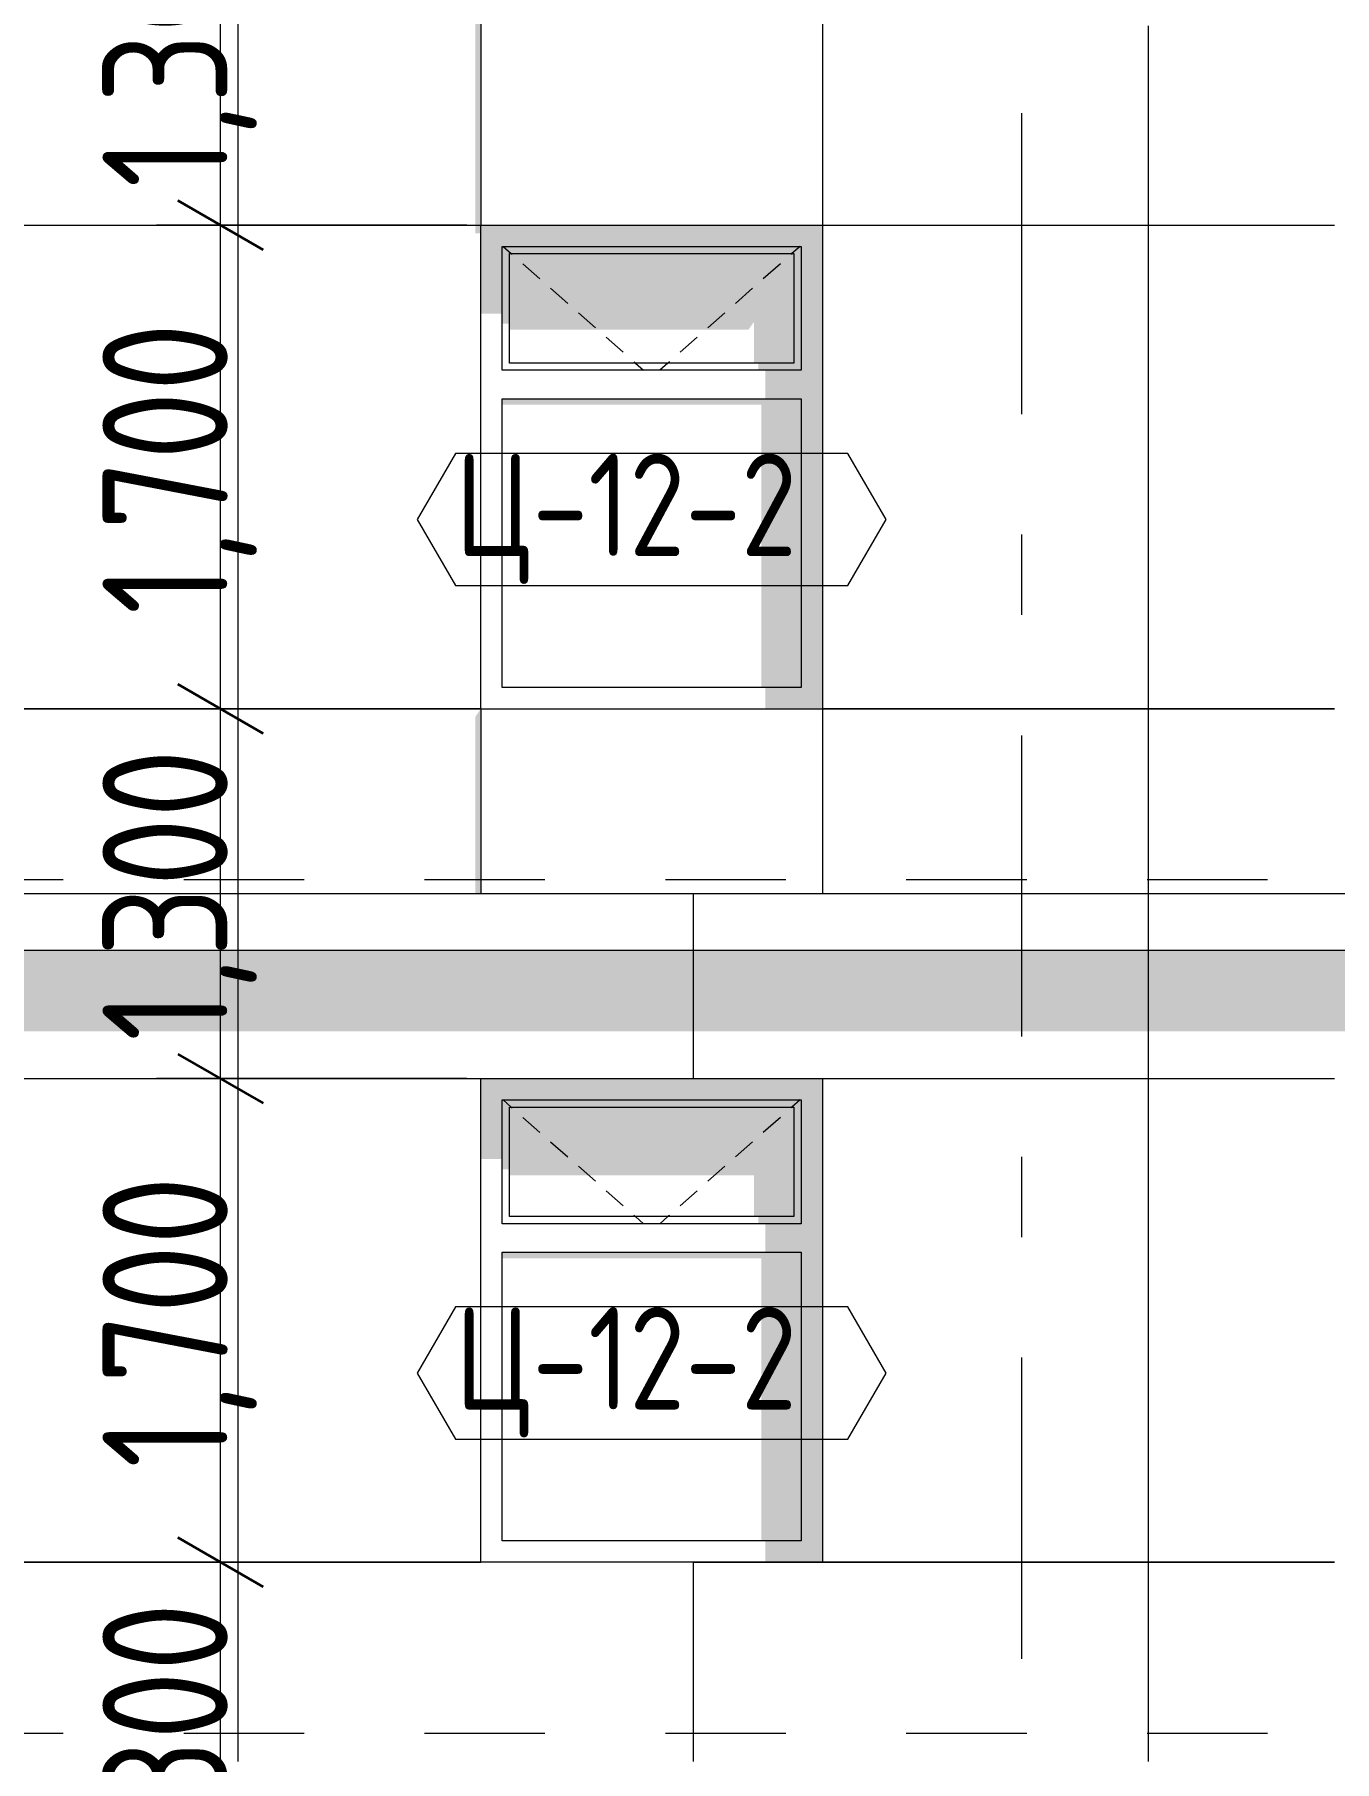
# Model space of a CAD drawing. Header units: millimetres. Extents: x 18162 to 7085488, y 72188 to 247925.
# Drawn here: x 5955989 to 5960558, y 94456 to 100526 of the extents above; entities that cross this region are included whole.
import ezdxf
from ezdxf.enums import TextEntityAlignment as Align

# ---------------------------------------------------------------- set-up
doc = ezdxf.new("R2010")
doc.units = ezdxf.units.MM
doc.header["$MEASUREMENT"] = 0
doc.linetypes.add('Dashed', pattern=[423.333333, 211.666667, -211.666667])
doc.linetypes.add('Double Dashed', pattern=[1093.611073, 529.166651, -211.666656, 141.111112, -211.666656])
for name, color, linetype in [('Archicad Windows', 7, 'Continuous'), ('Structural - Bearing', 7, 'Continuous'), ('Structural - Grid', 7, 'Continuous')]:
    doc.layers.add(name, color=color, linetype=linetype)
doc.styles.add('GENERATED_STYLE_3', font='', dxfattribs={"width": 0.8})
doc.styles.get('GENERATED_STYLE_3').set_extended_font_data('ISOCPEUR MON')
doc.dimstyles.new('GENERATED_STYLE__32', dxfattribs={"dimtxt": 440.00001, "dimasz": 228, "dimexe": 0.18, "dimexo": 50, "dimgap": 0, "dimtad": 1, "dimdec": 0, "dimzin": 0, "dimdsep": 46, "dimtxsty": 'GENERATED_STYLE_3', "dimblk": 'ARROWHEAD_2', "dimblk1": 'ARROWHEAD_2', "dimblk2": 'ARROWHEAD_2', "dimcen": 0.09, "dimclrd": 13, "dimclre": 13, "dimclrt": 13, "dimadec": 0, "dimazin": 0, "dimtfac": 1, "dimtdec": 4, "dimtmove": 0, "dimatfit": 3, "dimfxl": 1, "dimtolj": 1, "dimtzin": 0, "dimarcsym": 0})

# ---------------------------------------------------------------- blocks, each defined once
blk = doc.blocks.new('*X2804', base_point=(6050603.8, 91556.2))
at = {"layer": 'Structural - Bearing', "color": 8, "linetype": 'Continuous', "lineweight": 13}
for p, q in [((5955103.8, 103456.2), (5955103.8, 101156.2)), ((5956703.8, 103456.2), (5956703.8, 101156.2)), ((5953658.1, 102856.2), (5954603.8, 102856.2)), ((5954603.8, 102856.2), (5955103.8, 102856.2)), ((5955103.8, 102856.2), (5956203.8, 102856.2)), ((5956203.8, 102856.2), (5956703.8, 102856.2)), ((5956703.8, 102856.2), (5957558.1, 102856.2)), ((5953658.1, 101156.2), (5954603.8, 101156.2)), ((5954603.8, 101156.2), (5953658.1, 101156.2)), ((5955103.8, 101156.2), (5954603.8, 101156.2)), ((5954603.8, 101156.2), (5955103.8, 101156.2)), ((5955103.8, 101156.2), (5956203.8, 101156.2)), ((5955103.8, 101156.2), (5955103.8, 100556.2)), ((5956203.8, 101156.2), (5955103.8, 101156.2)), ((5956703.8, 101156.2), (5956203.8, 101156.2)), ((5956203.8, 101156.2), (5956703.8, 101156.2)), ((5956703.8, 101156.2), (5957558.1, 101156.2)), ((5956703.8, 101156.2), (5956703.8, 100556.2)), ((5957558.1, 101156.2), (5956703.8, 101156.2)), ((5955103.8, 100556.2), (5955103.8, 100456.2)), ((5956703.8, 100556.2), (5956703.8, 100456.2))]:
    blk.add_line(p, q, dxfattribs=at)
blk = doc.blocks.new('*X2805', base_point=(6050603.8, 91556.2))
at = {"layer": 'Structural - Bearing', "color": 8, "linetype": 'Continuous', "lineweight": 13}
blk.add_line((5959903.8, 100556.2), (5959903.8, 100456.2), dxfattribs=at)
blk = doc.blocks.new('*X2840', base_point=(6050603.8, 91556.2))
at = {"layer": 'Structural - Bearing', "color": 8, "linetype": 'Continuous', "lineweight": 13}
for p, q in [((5956703.8, 97306.2), (5956703.8, 95156.2)), ((5958303.8, 97306.2), (5958303.8, 96856.2)), ((5959903.8, 97306.2), (5959903.8, 95156.2)), ((5955103.8, 96856.2), (5956203.8, 96856.2)), ((5956203.8, 96856.2), (5956703.8, 96856.2)), ((5956703.8, 96856.2), (5957558.1, 96856.2)), ((5958758.1, 96856.2), (5959403.8, 96856.2)), ((5959403.8, 96856.2), (5959903.8, 96856.2)), ((5959903.8, 96856.2), (5960558.1, 96856.2)), ((5955103.8, 95156.2), (5956203.8, 95156.2)), ((5956203.8, 95156.2), (5955103.8, 95156.2)), ((5956703.8, 95156.2), (5956203.8, 95156.2)), ((5956203.8, 95156.2), (5956703.8, 95156.2)), ((5956703.8, 95156.2), (5957558.1, 95156.2)), ((5956703.8, 95156.2), (5956703.8, 94556.2)), ((5957558.1, 95156.2), (5956703.8, 95156.2)), ((5958303.8, 95156.2), (5959403.8, 95156.2)), ((5958303.8, 95156.2), (5958303.8, 94556.2)), ((5959403.8, 95156.2), (5958758.1, 95156.2)), ((5959903.8, 95156.2), (5959403.8, 95156.2)), ((5959403.8, 95156.2), (5959903.8, 95156.2)), ((5959903.8, 95156.2), (5960558.1, 95156.2)), ((5959903.8, 95156.2), (5959903.8, 94556.2)), ((5960558.1, 95156.2), (5959903.8, 95156.2)), ((5956703.8, 94556.2), (5956703.8, 94456.2)), ((5958303.8, 94556.2), (5958303.8, 94456.2)), ((5959903.8, 94556.2), (5959903.8, 94456.2))]:
    blk.add_line(p, q, dxfattribs=at)
blk = doc.blocks.new('*X2844', base_point=(6050603.8, 91556.2))
at = {"layer": 'Structural - Bearing', "color": 7, "linetype": 'Continuous', "lineweight": 9}
for p, q in [((5953503.8, 97506.2), (5953503.8, 97306.2)), ((5955103.8, 97506.2), (5955103.8, 97306.2)), ((5956703.8, 97506.2), (5956703.8, 97306.2)), ((5958303.8, 97506.2), (5958303.8, 97306.2)), ((5959903.8, 97506.2), (5959903.8, 97306.2)), ((5961503.8, 97506.2), (5961503.8, 97306.2)), ((5963103.8, 97506.2), (5963103.8, 97306.2))]:
    blk.add_line(p, q, dxfattribs=at)
blk = doc.blocks.new('*X2913', base_point=(6050603.8, 91556.2))
at = {"layer": 'Structural - Bearing', "color": 8, "linetype": 'Continuous', "lineweight": 13}
for p, q in [((5955103.8, 100456.2), (5955103.8, 98156.2)), ((5956703.8, 100456.2), (5956703.8, 98156.2)), ((5953658.1, 99856.2), (5954603.8, 99856.2)), ((5954603.8, 99856.2), (5955103.8, 99856.2)), ((5955103.8, 99856.2), (5956203.8, 99856.2)), ((5956203.8, 99856.2), (5956703.8, 99856.2)), ((5956703.8, 99856.2), (5957558.1, 99856.2)), ((5953658.1, 98156.2), (5954603.8, 98156.2)), ((5954603.8, 98156.2), (5953658.1, 98156.2)), ((5955103.8, 98156.2), (5954603.8, 98156.2)), ((5954603.8, 98156.2), (5955103.8, 98156.2)), ((5955103.8, 98156.2), (5956203.8, 98156.2)), ((5955103.8, 98156.2), (5955103.8, 97556.2)), ((5956203.8, 98156.2), (5955103.8, 98156.2)), ((5956703.8, 98156.2), (5956203.8, 98156.2)), ((5956203.8, 98156.2), (5956703.8, 98156.2)), ((5956703.8, 98156.2), (5957558.1, 98156.2)), ((5956703.8, 98156.2), (5956703.8, 97556.2)), ((5957558.1, 98156.2), (5956703.8, 98156.2)), ((5955103.8, 97556.2), (5955103.8, 97506.2)), ((5956703.8, 97556.2), (5956703.8, 97506.2))]:
    blk.add_line(p, q, dxfattribs=at)
blk = doc.blocks.new('*X2914', base_point=(6050603.8, 91556.2))
at = {"layer": 'Structural - Bearing', "color": 8, "linetype": 'Continuous', "lineweight": 13}
for p, q in [((5959903.8, 100456.2), (5959903.8, 98156.2)), ((5958758.1, 99856.2), (5959403.8, 99856.2)), ((5959403.8, 99856.2), (5959903.8, 99856.2)), ((5959903.8, 99856.2), (5960558.1, 99856.2)), ((5958758.1, 98156.2), (5959403.8, 98156.2)), ((5959403.8, 98156.2), (5958758.1, 98156.2)), ((5959903.8, 98156.2), (5959403.8, 98156.2)), ((5959403.8, 98156.2), (5959903.8, 98156.2)), ((5959903.8, 98156.2), (5960558.1, 98156.2)), ((5959903.8, 98156.2), (5959903.8, 97556.2)), ((5960558.1, 98156.2), (5959903.8, 98156.2)), ((5959903.8, 97556.2), (5959903.8, 97506.2))]:
    blk.add_line(p, q, dxfattribs=at)
blk = doc.blocks.new('*D3015', base_point=(6050603.8, 91556.2))
at = {"color": 13, "linetype": 'Continuous', "lineweight": 13}
for p, q in [((5956642.8, 93856.2), (5956642.8, 95156.2)), ((5957508.1, 93856.2), (5956417.8, 93856.2)), ((5956642.8, 92156.2), (5956642.8, 93856.2)), ((5957508.1, 92156.2), (5956417.8, 92156.2)), ((5956642.8, 92009.5), (5956642.8, 92156.2))]:
    blk.add_line(p, q, dxfattribs=at)
at = {"color": 12, "linetype": 'Continuous', "lineweight": 35}
for p, q in [((5956492.8, 93942.8), (5956792.8, 93769.6)), ((5956492.8, 92242.8), (5956792.8, 92069.6))]:
    blk.add_line(p, q, dxfattribs=at)
at = {"color": 13, "lineweight": 13, "insert": (5956770.3, 92488), "char_height": 440, "attachment_point": 7, "rotation": 90, "style": 'GENERATED_STYLE_3'}
blk.add_mtext('\\A1;{\\pql;\\fISOCPEUR MON|b0|i0|c0|p0;\\W0.800000;1,700}', dxfattribs=at)
blk = doc.blocks.new('ARROWHEAD_2')
at = {"color": 0, "linetype": 'Continuous', "lineweight": 0}
for p, q in [((-0.378, -0.655), (0.378, 0.655)), ((0, 0), (-1, 0))]:
    blk.add_line(p, q, dxfattribs=at)
blk = doc.blocks.new('*D3016', base_point=(6050603.8, 91556.2))
at = {"color": 12, "linetype": 'Continuous', "lineweight": 35}
for p, q in [((5956492.8, 95242.8), (5956792.8, 95069.6)), ((5956492.8, 93942.8), (5956792.8, 93769.6))]:
    blk.add_line(p, q, dxfattribs=at)
at = {"color": 13, "linetype": 'Continuous', "lineweight": 13}
blk.add_line((5956642.8, 93856.2), (5956642.8, 95156.2), dxfattribs=at)
at = {"color": 13, "lineweight": 13, "insert": (5956770.3, 93988), "char_height": 440, "attachment_point": 7, "rotation": 90, "style": 'GENERATED_STYLE_3'}
blk.add_mtext('\\A1;{\\pql;\\fISOCPEUR MON|b0|i0|c0|p0;\\W0.800000;1,300}', dxfattribs=at)
blk = doc.blocks.new('*D3017', base_point=(6050603.8, 91556.2))
at = {"color": 13, "linetype": 'Continuous', "lineweight": 13}
for p, q in [((5956642.8, 96856.2), (5956642.8, 98156.2)), ((5957508.1, 96856.2), (5956417.8, 96856.2)), ((5956642.8, 95156.2), (5956642.8, 96856.2)), ((5957508.1, 95156.2), (5956417.8, 95156.2)), ((5956642.8, 93856.2), (5956642.8, 95156.2))]:
    blk.add_line(p, q, dxfattribs=at)
at = {"color": 12, "linetype": 'Continuous', "lineweight": 35}
for p, q in [((5956492.8, 96942.8), (5956792.8, 96769.6)), ((5956492.8, 95242.8), (5956792.8, 95069.6))]:
    blk.add_line(p, q, dxfattribs=at)
at = {"color": 13, "lineweight": 13, "insert": (5956770.3, 95488), "char_height": 440, "attachment_point": 7, "rotation": 90, "style": 'GENERATED_STYLE_3'}
blk.add_mtext('\\A1;{\\pql;\\fISOCPEUR MON|b0|i0|c0|p0;\\W0.800000;1,700}', dxfattribs=at)
blk = doc.blocks.new('*D3018', base_point=(6050603.8, 91556.2))
at = {"color": 12, "linetype": 'Continuous', "lineweight": 35}
for p, q in [((5956492.8, 98242.8), (5956792.8, 98069.6)), ((5956492.8, 96942.8), (5956792.8, 96769.6))]:
    blk.add_line(p, q, dxfattribs=at)
at = {"color": 13, "linetype": 'Continuous', "lineweight": 13}
blk.add_line((5956642.8, 96856.2), (5956642.8, 98156.2), dxfattribs=at)
at = {"color": 13, "lineweight": 13, "insert": (5956770.3, 96988), "char_height": 440, "attachment_point": 7, "rotation": 90, "style": 'GENERATED_STYLE_3'}
blk.add_mtext('\\A1;{\\pql;\\fISOCPEUR MON|b0|i0|c0|p0;\\W0.800000;1,300}', dxfattribs=at)
blk = doc.blocks.new('*D3019', base_point=(6050603.8, 91556.2))
at = {"color": 13, "linetype": 'Continuous', "lineweight": 13}
for p, q in [((5956642.8, 99856.2), (5956642.8, 101156.2)), ((5957508.1, 99856.2), (5956417.8, 99856.2)), ((5956642.8, 98156.2), (5956642.8, 99856.2)), ((5957508.1, 98156.2), (5956417.8, 98156.2)), ((5956642.8, 96856.2), (5956642.8, 98156.2))]:
    blk.add_line(p, q, dxfattribs=at)
at = {"color": 12, "linetype": 'Continuous', "lineweight": 35}
for p, q in [((5956492.8, 99942.8), (5956792.8, 99769.6)), ((5956492.8, 98242.8), (5956792.8, 98069.6))]:
    blk.add_line(p, q, dxfattribs=at)
at = {"color": 13, "lineweight": 13, "insert": (5956770.3, 98488), "char_height": 440, "attachment_point": 7, "rotation": 90, "style": 'GENERATED_STYLE_3'}
blk.add_mtext('\\A1;{\\pql;\\fISOCPEUR MON|b0|i0|c0|p0;\\W0.800000;1,700}', dxfattribs=at)
blk = doc.blocks.new('*D3020', base_point=(6050603.8, 91556.2))
at = {"color": 12, "linetype": 'Continuous', "lineweight": 35}
for p, q in [((5956492.8, 101242.8), (5956792.8, 101069.6)), ((5956492.8, 99942.8), (5956792.8, 99769.6))]:
    blk.add_line(p, q, dxfattribs=at)
at = {"color": 13, "linetype": 'Continuous', "lineweight": 13}
blk.add_line((5956642.8, 99856.2), (5956642.8, 101156.2), dxfattribs=at)
at = {"color": 13, "lineweight": 13, "insert": (5956770.3, 99988), "char_height": 440, "attachment_point": 7, "rotation": 90, "style": 'GENERATED_STYLE_3'}
blk.add_mtext('\\A1;{\\pql;\\fISOCPEUR MON|b0|i0|c0|p0;\\W0.800000;1,300}', dxfattribs=at)
blk = doc.blocks.new('*D3021', base_point=(6050603.8, 91556.2))
at = {"color": 13, "linetype": 'Continuous', "lineweight": 13}
for p, q in [((5956642.8, 102856.2), (5956642.8, 104156.2)), ((5957508.1, 102856.2), (5956417.8, 102856.2)), ((5956642.8, 101156.2), (5956642.8, 102856.2)), ((5957508.1, 101156.2), (5956417.8, 101156.2)), ((5956642.8, 99856.2), (5956642.8, 101156.2))]:
    blk.add_line(p, q, dxfattribs=at)
at = {"color": 12, "linetype": 'Continuous', "lineweight": 35}
for p, q in [((5956492.8, 102942.8), (5956792.8, 102769.6)), ((5956492.8, 101242.8), (5956792.8, 101069.6))]:
    blk.add_line(p, q, dxfattribs=at)
at = {"color": 13, "lineweight": 13, "insert": (5956770.3, 101488), "char_height": 440, "attachment_point": 7, "rotation": 90, "style": 'GENERATED_STYLE_3'}
blk.add_mtext('\\A1;{\\pql;\\fISOCPEUR MON|b0|i0|c0|p0;\\W0.800000;1,700}', dxfattribs=at)
blk = doc.blocks.new('Label_250_3', base_point=(5958158.1, 95587.1))
at = {"color": 13, "linetype": 'Continuous', "lineweight": 13, "flags": 128}
blk.add_lwpolyline([(5957334.2, 95821.3), (5957468.3, 95589.1), (5958847.9, 95589.1), (5958982, 95821.3), (5958847.9, 96053.6), (5957468.3, 96053.6)], close=True, dxfattribs=at)
at = {"color": 13, "lineweight": 13, "insert": (5957468.3, 96052.9), "char_height": 360, "attachment_point": 1, "style": 'GENERATED_STYLE_3'}
blk.add_mtext('\\A1;{\\pql;\\pt0,253000;\\fISOCPEUR MON|b0|i0|c0|p0;\\W0.800000;Ц-12-2\\fISOCPEUR MON|b0|i0|c0|p0;\\W0.800000;\\A1{\\H.66x;\\S^  ;}\\fISOCPEUR MON|b0|i0|c0|p0;\\W0.800000;\\fISOCPEUR MON|b0|i0|c0|p0;\\W0.800000;\\A1{\\H.66x;\\S^  ;}\\fISOCPEUR MON|b0|i0|c0|p0;\\W0.800000; \\fISOCPEUR MON|b0|i0|c0|p0;\\W0.800000;\\fISOCPEUR MON|b0|i0|c0|p0;\\W0.800000;\\fISOCPEUR MON|b0|i0|c0|p0;\\W0.800000;\\fISOCPEUR MON|b0|i0|c0|p0;\\W0.800000;\\fISOCPEUR MON|b0|i0|c0|p0;\\W0.800000;\\fISOCPEUR MON|b0|i0|c0|p0;\\W0.800000;\\fISOCPEUR MON|b0|i0|c0|p0;\\W0.800000;\\fISOCPEUR MON|b0|i0|c0|p0;\\W0.800000;\\fISOCPEUR MON|b0|i0|c0|p0;\\W0.800000;\\fISOCPEUR MON|b0|i0|c0|p0;\\W0.800000;\\fISOCPEUR MON|b0|i0|c0|p0;\\W0.800000;\\fISOCPEUR MON|b0|i0|c0|p0;\\W0.800000;\\fISOCPEUR MON|b0|i0|c0|p0;\\W0.800000;\\fISOCPEUR MON|b0|i0|c0|p0;\\W0.800000;\\fISOCPEUR MON|b0|i0|c0|p0;\\W0.800000;\\fISOCPEUR MON|b0|i0|c0|p0;\\W0.800000;\\fISOCPEUR MON|b0|i0|c0|p0;\\W0.800000;\\fISOCPEUR MON|b0|i0|c0|p0;\\W0.800000;\\fISOCPEUR MON|b0|i0|c0|p0;\\W0.800000;\\fISOCPEUR MON|b0|i0|c0|p0;\\W0.800000;\\fISOCPEUR MON|b0|i0|c0|p0;\\W0.800000;\\fISOCPEUR MON|b0|i0|c0|p0;\\W0.800000;\\fISOCPEUR MON|b0|i0|c0|p0;\\W0.800000;\\fISOCPEUR MON|b0|i0|c0|p0;\\W0.800000;\\fISOCPEUR MON|b0|i0|c0|p0;\\W0.800000;\\fISOCPEUR MON|b0|i0|c0|p0;\\W0.800000;\\fISOCPEUR MON|b0|i0|c0|p0;\\W0.800000;\\fISOCPEUR MON|b0|i0|c0|p0;\\W0.800000;\\fISOCPEUR MON|b0|i0|c0|p0;\\W0.800000;\\fISOCPEUR MON|b0|i0|c0|p0;\\W0.800000;\\fISOCPEUR MON|b0|i0|c0|p0;\\W0.800000;\\fISOCPEUR MON|b0|i0|c0|p0;\\W0.800000;\\fISOCPEUR MON|b0|i0|c0|p0;\\W0.800000;\\fISOCPEUR MON|b0|i0|c0|p0;\\W0.800000;\\fISOCPEUR MON|b0|i0|c0|p0;\\W0.800000;\\fISOCPEUR MON|b0|i0|c0|p0;\\W0.800000;\\fISOCPEUR MON|b0|i0|c0|p0;\\W0.800000;\\fISOCPEUR MON|b0|i0|c0|p0;\\W0.800000;\\fISOCPEUR MON|b0|i0|c0|p0;\\W0.800000;\\fISOCPEUR MON|b0|i0|c0|p0;\\W0.800000;\\fISOCPEUR MON|b0|i0|c0|p0;\\W0.800000;\\fISOCPEUR MON|b0|i0|c0|p0;\\W0.800000;\\fISOCPEUR MON|b0|i0|c0|p0;\\W0.800000;}', dxfattribs=at)
blk = doc.blocks.new('Label_264_3', base_point=(5958158.1, 98587.1))
at = {"color": 13, "linetype": 'Continuous', "lineweight": 13, "flags": 128}
blk.add_lwpolyline([(5957334.2, 98821.3), (5957468.3, 98589.1), (5958847.9, 98589.1), (5958982, 98821.3), (5958847.9, 99053.6), (5957468.3, 99053.6)], close=True, dxfattribs=at)
at = {"color": 13, "lineweight": 13, "insert": (5957468.3, 99052.9), "char_height": 360, "attachment_point": 1, "style": 'GENERATED_STYLE_3'}
blk.add_mtext('\\A1;{\\pql;\\pt0,253000;\\fISOCPEUR MON|b0|i0|c0|p0;\\W0.800000;Ц-12-2\\fISOCPEUR MON|b0|i0|c0|p0;\\W0.800000;\\A1{\\H.66x;\\S^  ;}\\fISOCPEUR MON|b0|i0|c0|p0;\\W0.800000;\\fISOCPEUR MON|b0|i0|c0|p0;\\W0.800000;\\A1{\\H.66x;\\S^  ;}\\fISOCPEUR MON|b0|i0|c0|p0;\\W0.800000; \\fISOCPEUR MON|b0|i0|c0|p0;\\W0.800000;\\fISOCPEUR MON|b0|i0|c0|p0;\\W0.800000;\\fISOCPEUR MON|b0|i0|c0|p0;\\W0.800000;\\fISOCPEUR MON|b0|i0|c0|p0;\\W0.800000;\\fISOCPEUR MON|b0|i0|c0|p0;\\W0.800000;\\fISOCPEUR MON|b0|i0|c0|p0;\\W0.800000;\\fISOCPEUR MON|b0|i0|c0|p0;\\W0.800000;\\fISOCPEUR MON|b0|i0|c0|p0;\\W0.800000;\\fISOCPEUR MON|b0|i0|c0|p0;\\W0.800000;\\fISOCPEUR MON|b0|i0|c0|p0;\\W0.800000;\\fISOCPEUR MON|b0|i0|c0|p0;\\W0.800000;\\fISOCPEUR MON|b0|i0|c0|p0;\\W0.800000;\\fISOCPEUR MON|b0|i0|c0|p0;\\W0.800000;\\fISOCPEUR MON|b0|i0|c0|p0;\\W0.800000;\\fISOCPEUR MON|b0|i0|c0|p0;\\W0.800000;\\fISOCPEUR MON|b0|i0|c0|p0;\\W0.800000;\\fISOCPEUR MON|b0|i0|c0|p0;\\W0.800000;\\fISOCPEUR MON|b0|i0|c0|p0;\\W0.800000;\\fISOCPEUR MON|b0|i0|c0|p0;\\W0.800000;\\fISOCPEUR MON|b0|i0|c0|p0;\\W0.800000;\\fISOCPEUR MON|b0|i0|c0|p0;\\W0.800000;\\fISOCPEUR MON|b0|i0|c0|p0;\\W0.800000;\\fISOCPEUR MON|b0|i0|c0|p0;\\W0.800000;\\fISOCPEUR MON|b0|i0|c0|p0;\\W0.800000;\\fISOCPEUR MON|b0|i0|c0|p0;\\W0.800000;\\fISOCPEUR MON|b0|i0|c0|p0;\\W0.800000;\\fISOCPEUR MON|b0|i0|c0|p0;\\W0.800000;\\fISOCPEUR MON|b0|i0|c0|p0;\\W0.800000;\\fISOCPEUR MON|b0|i0|c0|p0;\\W0.800000;\\fISOCPEUR MON|b0|i0|c0|p0;\\W0.800000;\\fISOCPEUR MON|b0|i0|c0|p0;\\W0.800000;\\fISOCPEUR MON|b0|i0|c0|p0;\\W0.800000;\\fISOCPEUR MON|b0|i0|c0|p0;\\W0.800000;\\fISOCPEUR MON|b0|i0|c0|p0;\\W0.800000;\\fISOCPEUR MON|b0|i0|c0|p0;\\W0.800000;\\fISOCPEUR MON|b0|i0|c0|p0;\\W0.800000;\\fISOCPEUR MON|b0|i0|c0|p0;\\W0.800000;\\fISOCPEUR MON|b0|i0|c0|p0;\\W0.800000;\\fISOCPEUR MON|b0|i0|c0|p0;\\W0.800000;\\fISOCPEUR MON|b0|i0|c0|p0;\\W0.800000;\\fISOCPEUR MON|b0|i0|c0|p0;\\W0.800000;\\fISOCPEUR MON|b0|i0|c0|p0;\\W0.800000;\\fISOCPEUR MON|b0|i0|c0|p0;\\W0.800000;}', dxfattribs=at)
blk = doc.blocks.new('Standard grid marker[381]_3', base_point=(5959458.1, 151556.2))
at = {"layer": 'Structural - Grid', "color": 13, "linetype": 'Double Dashed', "lineweight": 13, "ltscale": 2}
blk.add_line((5959458.1, 150556.2), (5959458.1, 87056.2), dxfattribs=at)
at = {"layer": 'Structural - Grid', "color": 13, "lineweight": 13, "style": 'GENERATED_STYLE_3'}
blk.add_attdef('AC_MarkerText_1', text='', height=500, rotation=360, dxfattribs=at).set_placement((5959458.1, 85706.2), align=Align.TOP_CENTER)

msp = doc.modelspace()

# ---------------------------------------------------------------- hatches: boundary and pattern name
at = {"layer": 'Archicad Windows', "linetype": 'Continuous', "lineweight": 0}
for points in [[(5957558.1, 99856.2), (5957558.1, 99781.2), (5957633.1, 99781.2), (5958683.1, 99781.2), (5958758.1, 99781.2), (5958758.1, 99856.2)], [(5957558.1, 99781.2), (5957558.1, 99545), (5957633.1, 99545), (5957633.1, 99781.2)], [(5957633.1, 99781.2), (5957633.1, 99756.2), (5957658.1, 99756.2), (5958658.1, 99756.2), (5958683.1, 99756.2), (5958683.1, 99781.2)], [(5957658.1, 99756.2), (5957633.1, 99756.2), (5957633.1, 99509.7), (5957658.1, 99509.7)], [(5957658.1, 99756.2), (5957658.1, 99488.5), (5958498.1, 99488.5), (5958518.1, 99516.8), (5958518.1, 99371.2), (5958658.1, 99371.2), (5958658.1, 99756.2)], [(5958658.1, 99756.2), (5958658.1, 99371.2), (5958683.1, 99371.2), (5958683.1, 99756.2)], [(5958758.1, 98231.2), (5958758.1, 99781.2), (5958683.1, 99781.2), (5958683.1, 99346.2), (5958683.1, 99246.2), (5958683.1, 98231.2)], [(5958683.1, 99371.2), (5958533.1, 99371.2), (5958533.1, 99346.2), (5958683.1, 99346.2)], [(5958558.1, 99346.2), (5958558.1, 99246.2), (5958683.1, 99246.2), (5958683.1, 99346.2)], [(5958683.1, 99246.2), (5957633.1, 99246.2), (5957633.1, 99225), (5958543.1, 99225), (5958543.1, 98231.2), (5958683.1, 98231.2)], [(5958758.1, 98231.2), (5958558.1, 98231.2), (5958558.1, 98156.2), (5958758.1, 98156.2)], [(5957558.1, 96781.2), (5957633.1, 96781.2), (5958683.1, 96781.2), (5958758.1, 96781.2), (5958758.1, 96856.2), (5957558.1, 96856.2)], [(5957633.1, 96781.2), (5957558.1, 96781.2), (5957558.1, 96573.3), (5957633.1, 96573.3)], [(5957633.1, 96781.2), (5957633.1, 96756.2), (5957658.1, 96756.2), (5958658.1, 96756.2), (5958683.1, 96756.2), (5958683.1, 96781.2)], [(5957633.1, 96756.2), (5957633.1, 96538), (5957658.1, 96538), (5957658.1, 96756.2)], [(5957658.1, 96516.8), (5958518.1, 96516.8), (5958518.1, 96371.2), (5958658.1, 96371.2), (5958658.1, 96756.2), (5957658.1, 96756.2)], [(5958658.1, 96756.2), (5958658.1, 96371.2), (5958683.1, 96371.2), (5958683.1, 96756.2)], [(5958758.1, 95231.2), (5958758.1, 96781.2), (5958683.1, 96781.2), (5958683.1, 96346.2), (5958683.1, 96246.2), (5958683.1, 95231.2)], [(5958683.1, 96371.2), (5958533.1, 96371.2), (5958533.1, 96346.2), (5958683.1, 96346.2)], [(5958558.1, 96346.2), (5958558.1, 96246.2), (5958683.1, 96246.2), (5958683.1, 96346.2)], [(5957633.1, 96246.2), (5957633.1, 96225), (5958543.1, 96225), (5958543.1, 95231.2), (5958683.1, 95231.2), (5958683.1, 96246.2)], [(5958758.1, 95231.2), (5958558.1, 95231.2), (5958558.1, 95156.2), (5958758.1, 95156.2)]]:
    msp.add_hatch(color=49, dxfattribs=at).paths.add_polyline_path(points)
at = {"layer": 'Structural - Bearing', "linetype": 'Continuous', "lineweight": 0}
for points in [[(5957558.1, 101156.2), (5957538.1, 101127.9), (5957538.1, 100456.2), (5957558.1, 100456.2)], [(5957538.1, 100456.2), (5957538.1, 99827.9), (5957558.1, 99827.9), (5957558.1, 100456.2)], [(5957558.1, 98156.2), (5957538.1, 98127.9), (5957538.1, 97506.2), (5957558.1, 97506.2)], [(5953658.1, 97022.4), (5962513.1, 97022.4), (5962513.1, 96887.7), (5962525.7, 96875.1), (5962525.7, 96856.2), (5962758.1, 96856.2), (5962758.1, 95156.2), (5962513.1, 95156.2), (5962513.1, 95017.7), (5962525.7, 95005.1), (5962525.7, 94975.5), (5962513.1, 94957.7), (5962513.1, 94456.2), (5963758.1, 94456.2), (5963758.1, 94506.2), (5963946.1, 94506.2), (5963946.1, 94526.2), (5963808.1, 94526.2), (5963808.1, 94586.2), (5963795.7, 94586.2), (5963795.7, 97216.2), (5963808.1, 97216.2), (5963808.1, 97276.2), (5967008.1, 97276.2), (5967008.1, 97216.2), (5967020.5, 97216.2), (5967020.5, 97022.4), (5972308, 97022.4), (5972308.1, 97022.6), (5972308.1, 97306.2), (5966853.8, 97306.2), (5958058.1, 97306.2), (5953658.1, 97306.2)]]:
    msp.add_hatch(color=49, dxfattribs=at).paths.add_polyline_path(points)

# ---------------------------------------------------------------- linework, layer by layer
at = {"color": 8, "linetype": 'Dashed', "lineweight": 13, "ltscale": 2}
for p, q in [((5948046.5, 97556.2), (5978885, 97556.2)), ((5948046.5, 94556.2), (5978885, 94556.2))]:
    msp.add_line(p, q, dxfattribs=at)
at = {"layer": 'Archicad Windows', "color": 7, "linetype": 'Continuous', "lineweight": 13}
for p, q in [((5957558.1, 98156.2), (5957558.1, 99856.2)), ((5958758.1, 99856.2), (5958758.1, 98156.2)), ((5957558.1, 95156.2), (5957558.1, 96856.2)), ((5957558.1, 96856.2), (5958758.1, 96856.2)), ((5958758.1, 96856.2), (5958758.1, 95156.2)), ((5958758.1, 95156.2), (5957558.1, 95156.2))]:
    msp.add_line(p, q, dxfattribs=at)
at = {"layer": 'Archicad Windows', "color": 7, "linetype": 'Continuous', "lineweight": 9}
for p, q in [((5957633.1, 99346.2), (5957633.1, 99781.2)), ((5957633.1, 99781.2), (5958683.1, 99781.2)), ((5957636.5, 99781.2), (5957664.8, 99756.2)), ((5957658.1, 99371.2), (5957658.1, 99756.2)), ((5957658.1, 99756.2), (5958658.1, 99756.2)), ((5957664.8, 99756.2), (5957668.1, 99753.3)), ((5958651.4, 99756.2), (5958648.1, 99753.3)), ((5958679.8, 99781.2), (5958651.4, 99756.2)), ((5958658.1, 99756.2), (5958658.1, 99371.2)), ((5958683.1, 99781.2), (5958683.1, 99346.2)), ((5957705.6, 99720.2), (5957765.6, 99667.3)), ((5958610.6, 99720.2), (5958550.6, 99667.3)), ((5957803.1, 99634.2), (5957863.1, 99581.3)), ((5958513.1, 99634.2), (5958453.1, 99581.3)), ((5957900.6, 99548.2), (5957960.6, 99495.3)), ((5958415.6, 99548.2), (5958355.6, 99495.3)), ((5957998.1, 99462.3), (5958058.1, 99409.3)), ((5958318.1, 99462.3), (5958258.1, 99409.3)), ((5958658.1, 99371.2), (5957658.1, 99371.2)), ((5958095.6, 99376.3), (5958098.1, 99374.1)), ((5958098.1, 99374.1), (5958101.4, 99371.2)), ((5958101.4, 99371.2), (5958129.8, 99346.2)), ((5958214.8, 99371.2), (5958186.5, 99346.2)), ((5958218.1, 99374.1), (5958214.8, 99371.2)), ((5958220.6, 99376.3), (5958218.1, 99374.1)), ((5958683.1, 99346.2), (5957633.1, 99346.2)), ((5957633.1, 98231.2), (5957633.1, 99246.2)), ((5957633.1, 99246.2), (5958683.1, 99246.2)), ((5958683.1, 99246.2), (5958683.1, 98231.2)), ((5958683.1, 98231.2), (5957633.1, 98231.2)), ((5957633.1, 96346.2), (5957633.1, 96781.2)), ((5957633.1, 96781.2), (5958683.1, 96781.2)), ((5957636.5, 96781.2), (5957664.8, 96756.2)), ((5957658.1, 96371.2), (5957658.1, 96756.2)), ((5957658.1, 96756.2), (5958658.1, 96756.2)), ((5957664.8, 96756.2), (5957668.1, 96753.3)), ((5958651.4, 96756.2), (5958648.1, 96753.3)), ((5958679.8, 96781.2), (5958651.4, 96756.2)), ((5958658.1, 96756.2), (5958658.1, 96371.2)), ((5958683.1, 96781.2), (5958683.1, 96346.2)), ((5957705.6, 96720.2), (5957765.6, 96667.3)), ((5958610.6, 96720.2), (5958550.6, 96667.3)), ((5957803.1, 96634.2), (5957863.1, 96581.3)), ((5958513.1, 96634.2), (5958453.1, 96581.3)), ((5957900.6, 96548.2), (5957960.6, 96495.3)), ((5958415.6, 96548.2), (5958355.6, 96495.3)), ((5957998.1, 96462.3), (5958058.1, 96409.3)), ((5958318.1, 96462.3), (5958258.1, 96409.3)), ((5958683.1, 96346.2), (5957633.1, 96346.2)), ((5958658.1, 96371.2), (5957658.1, 96371.2)), ((5958095.6, 96376.3), (5958098.1, 96374.1)), ((5958098.1, 96374.1), (5958101.4, 96371.2)), ((5958101.4, 96371.2), (5958129.8, 96346.2)), ((5958214.8, 96371.2), (5958186.5, 96346.2)), ((5958218.1, 96374.1), (5958214.8, 96371.2)), ((5958220.6, 96376.3), (5958218.1, 96374.1)), ((5957633.1, 95231.2), (5957633.1, 96246.2)), ((5957633.1, 96246.2), (5958683.1, 96246.2)), ((5958683.1, 96246.2), (5958683.1, 95231.2)), ((5958683.1, 95231.2), (5957633.1, 95231.2))]:
    msp.add_line(p, q, dxfattribs=at)
at = {"layer": 'Structural - Bearing', "color": 7, "linetype": 'Continuous', "lineweight": 13}
for p, q in [((5957558.1, 101156.2), (5957558.1, 99856.2)), ((5958758.1, 101156.2), (5958758.1, 99856.2)), ((5957558.1, 99856.2), (5958758.1, 99856.2)), ((5957558.1, 98156.2), (5958758.1, 98156.2)), ((5957558.1, 98156.2), (5957558.1, 97506.2)), ((5958758.1, 98156.2), (5958758.1, 97506.2)), ((5963758.1, 97506.2), (5953408.1, 97506.2)), ((5963758.1, 97306.2), (5953408.1, 97306.2))]:
    msp.add_line(p, q, dxfattribs=at)

# ---------------------------------------------------------------- block references
at = {"color": 12, "linetype": 'Continuous', "lineweight": 13}
for name, p in [('Label_264_3', (5958158.1, 98587.1)), ('Label_250_3', (5958158.1, 95587.1))]:
    msp.add_blockref(name, p, dxfattribs=at)
at = {"layer": 'Structural - Bearing', "lineweight": 0}
for name in ['*X2804', '*X2805', '*X2913', '*X2914', '*X2844', '*X2840']:
    msp.add_blockref(name, (6050603.8, 91556.2), dxfattribs=at)
at = {"layer": 'Structural - Grid', "color": 13, "linetype": 'Continuous', "lineweight": 13}
msp.add_blockref('Standard grid marker[381]_3', (5959458.1, 151556.2), dxfattribs=at)

# ---------------------------------------------------------------- dimensions: what is measured, and where the dimension line sits
at = {"color": 13, "linetype": 'Continuous', "lineweight": 13}
for base, p1, p2, picture, middle in [((5956642.8, 102856.2), (5957558.1, 101156.2), (5957558.1, 102856.2), '*D3021', (5956334.8, 102225.1)), ((5956642.8, 101156.2), (5957558.1, 99856.2), (5957558.1, 101156.2), '*D3020', (5956334.8, 100725.1)), ((5956642.8, 99856.2), (5957558.1, 98156.2), (5957558.1, 99856.2), '*D3019', (5956334.8, 99225.1)), ((5956642.8, 98156.2), (5957558.1, 96856.2), (5957558.1, 98156.2), '*D3018', (5956334.8, 97725.1)), ((5956642.8, 96856.2), (5957558.1, 95156.2), (5957558.1, 96856.2), '*D3017', (5956334.8, 96225.1)), ((5956642.8, 95156.2), (5957558.1, 93856.2), (5957558.1, 95156.2), '*D3016', (5956334.8, 94725.1)), ((5956642.8, 93856.2), (5957558.1, 92156.2), (5957558.1, 93856.2), '*D3015', (5956334.8, 93225.1))]:
    dim = msp.add_linear_dim(base=base, p1=p1, p2=p2, angle=90, dimstyle='GENERATED_STYLE__32', dxfattribs=at)
    dim.commit()
    dim.dimension.update_dxf_attribs({"geometry": picture, "text_midpoint": middle, "dimtype": 160, "text_rotation": 90})

doc.saveas('drawing.dxf')
